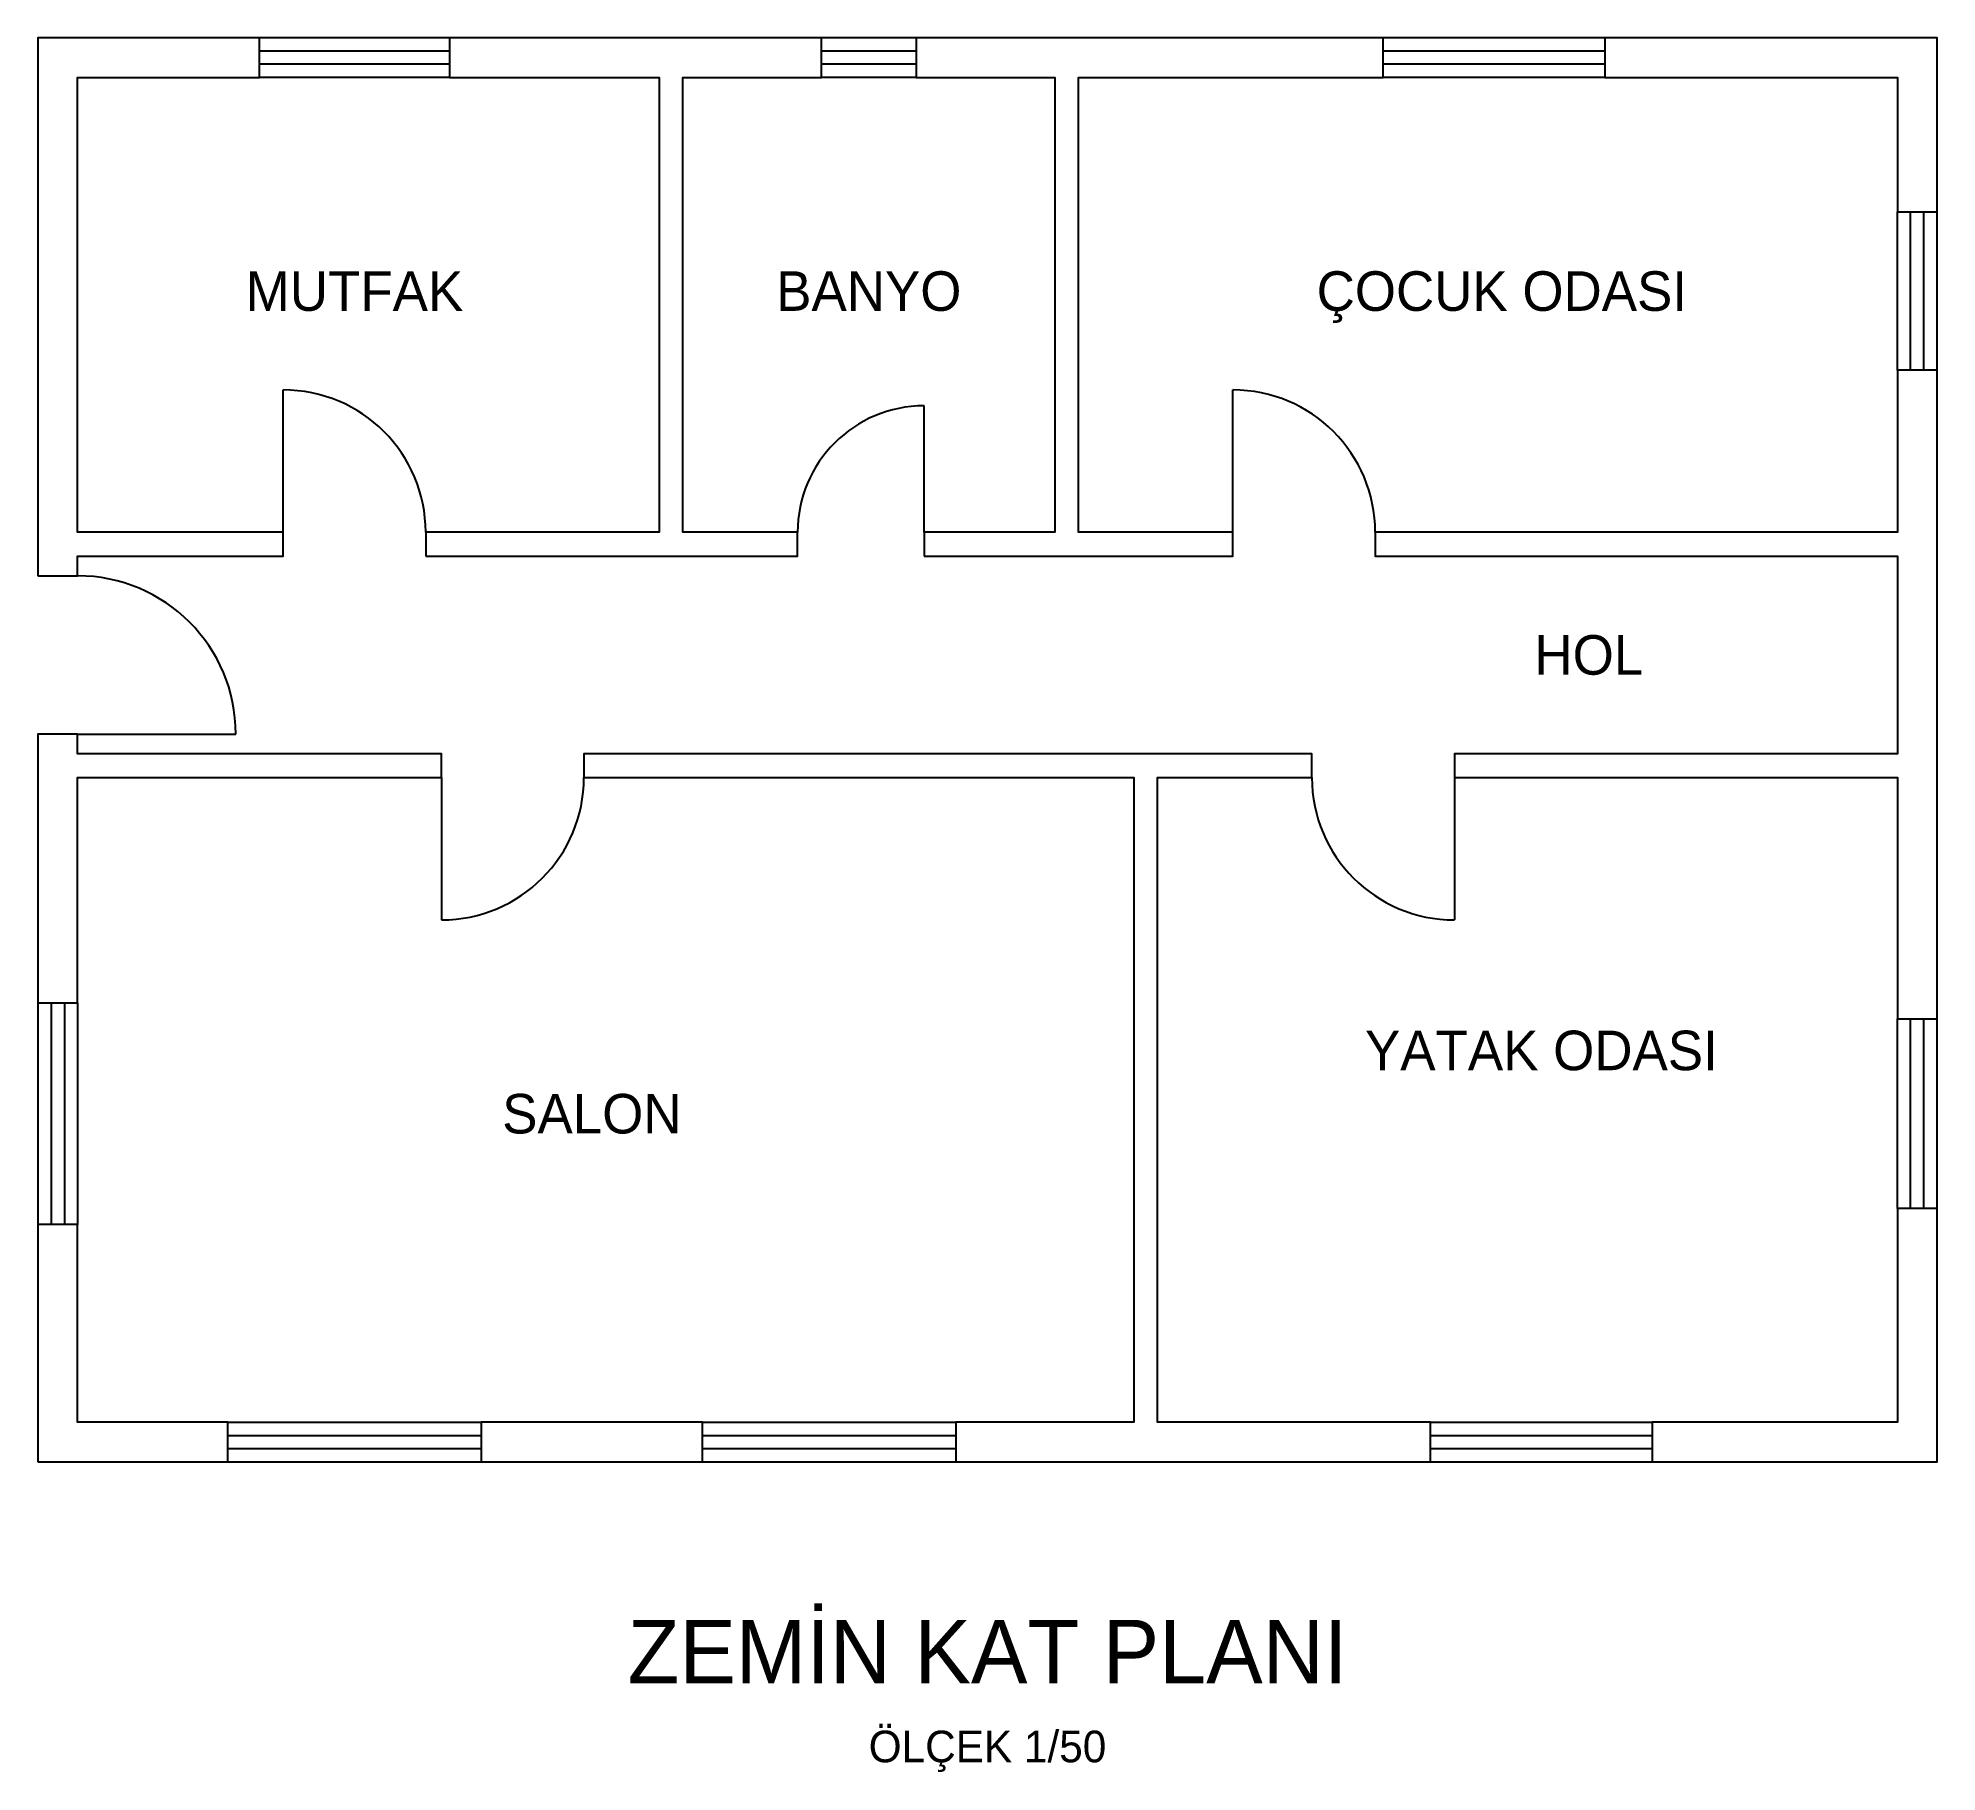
# Model space of a CAD drawing. Header units: centimetres. Extents: x 1000 to 2200, y 804 to 1900.
import ezdxf
from ezdxf.enums import TextEntityAlignment as Align

# ---------------------------------------------------------------- set-up
doc = ezdxf.new("R2010")
doc.units = ezdxf.units.CM
doc.header["$LTSCALE"] = 20
for name, color, linetype in [('DUVAR', 7, 'Continuous'), ('KAPI', 2, 'Continuous'), ('PENCERE', 4, 'Continuous'), ('YAZI', 7, 'Continuous')]:
    doc.layers.add(name, color=color, linetype=linetype)

msp = doc.modelspace()

# ---------------------------------------------------------------- linework, layer by layer
at = {"layer": 'DUVAR'}
for points in [[(1000, 1560), (1025, 1560), (1025, 1572.5), (1155, 1572.5), (1155, 1587.5), (1025, 1587.5), (1025, 1875), (1140, 1875), (1140, 1900), (1000, 1900)], [(1245, 1572.5), (1480, 1572.5), (1480, 1587.5), (1407.5, 1587.5), (1407.5, 1875), (1495, 1875), (1495, 1900), (1260, 1900), (1260, 1875), (1392.5, 1875), (1392.5, 1587.5), (1245, 1587.5)], [(1560, 1572.5), (1755, 1572.5), (1755, 1587.5), (1657.5, 1587.5), (1657.5, 1875), (1850, 1875), (1850, 1900), (1555, 1900), (1555, 1875), (1642.5, 1875), (1642.5, 1587.5), (1560, 1587.5)], [(2175, 1790), (2200, 1790), (2200, 1900), (1990, 1900), (1990, 1875), (2175, 1875)], [(2175, 1280), (2200, 1280), (2200, 1690), (2175, 1690), (2175, 1587.5), (1845, 1587.5), (1845, 1572.5), (2175, 1572.5), (2175, 1447.5), (1895, 1447.5), (1895, 1432.5), (2175, 1432.5)], [(1000, 1290), (1025, 1290), (1025, 1432.5), (1255, 1432.5), (1255, 1447.5), (1025, 1447.5), (1025, 1460), (1000, 1460)], [(1580, 1000), (1880, 1000), (1880, 1025), (1707.5, 1025), (1707.5, 1432.5), (1805, 1432.5), (1805, 1447.5), (1345, 1447.5), (1345, 1432.5), (1692.5, 1432.5), (1692.5, 1025), (1580, 1025)], [(2020, 1000), (2200, 1000), (2200, 1160), (2175, 1160), (2175, 1025), (2020, 1025)], [(1000, 1000), (1120, 1000), (1120, 1025), (1025, 1025), (1025, 1150), (1000, 1150)], [(1280, 1000), (1420, 1000), (1420, 1025), (1280, 1025)]]:
    msp.add_lwpolyline(points, close=True, dxfattribs=at)
at = {"layer": 'KAPI'}
for p, q in [((1155, 1587.5), (1155, 1677.5)), ((1755, 1587.5), (1755, 1677.5)), ((1560, 1587.5), (1560, 1667.5)), ((1025, 1460), (1125, 1460)), ((1255, 1432.5), (1255, 1342.5)), ((1895, 1432.5), (1895, 1342.5))]:
    msp.add_line(p, q, dxfattribs=at)
for centre, radius, start, end in [((1155, 1587.5), 90, 0, 90), ((1755, 1587.5), 90, 0, 90), ((1560, 1587.5), 80, 90, 180), ((1025, 1460), 100, 0, 90), ((1255, 1432.5), 90, 270, 0), ((1895, 1432.5), 90, 180, 270)]:
    msp.add_arc(centre, radius, start, end, dxfattribs=at)
at = {"layer": 'PENCERE'}
for p, q in [((1260, 1900), (1140, 1900)), ((1555, 1900), (1495, 1900)), ((1990, 1900), (1850, 1900)), ((1260, 1891.666667), (1140, 1891.666667)), ((1555, 1891.666667), (1495, 1891.666667)), ((1990, 1891.666667), (1850, 1891.666667)), ((1260, 1883.333333), (1140, 1883.333333)), ((1260, 1875), (1140, 1875)), ((1555, 1883.333333), (1495, 1883.333333)), ((1555, 1875), (1495, 1875)), ((1990, 1883.333333), (1850, 1883.333333)), ((1990, 1875), (1850, 1875)), ((2175, 1690), (2175, 1790)), ((2183.333333, 1690), (2183.333333, 1790)), ((2191.666667, 1690), (2191.666667, 1790)), ((2200, 1690), (2200, 1790)), ((1000, 1290), (1000, 1150)), ((1008.333333, 1290), (1008.333333, 1150)), ((1016.666667, 1290), (1016.666667, 1150)), ((1025, 1290), (1025, 1150)), ((2175, 1160), (2175, 1280)), ((2183.333333, 1160), (2183.333333, 1280)), ((2191.666667, 1160), (2191.666667, 1280)), ((2200, 1160), (2200, 1280)), ((1120, 1025), (1280, 1025)), ((1420, 1025), (1580, 1025)), ((1880, 1025), (2020, 1025)), ((1120, 1016.666667), (1280, 1016.666667)), ((1120, 1008.333333), (1280, 1008.333333)), ((1420, 1016.666667), (1580, 1016.666667)), ((1420, 1008.333333), (1580, 1008.333333)), ((1880, 1016.666667), (2020, 1016.666667)), ((1880, 1008.333333), (2020, 1008.333333)), ((1120, 1000), (1280, 1000)), ((1420, 1000), (1580, 1000)), ((1880, 1000), (2020, 1000))]:
    msp.add_line(p, q, dxfattribs=at)

# ---------------------------------------------------------------- texts
at = {"layer": 'YAZI'}
for s, height, p in [('MUTFAK', 25, (1200, 1740)), ('BANYO', 25, (1525, 1740)), ('ÇOCUK ODASI', 25, (1925, 1740)), ('HOL', 25, (1980, 1510)), ('YATAK ODASI', 25, (1950, 1260)), ('SALON', 25, (1350, 1220)), ('ZEMİN KAT PLANI', 40, (1600, 880)), ('ÖLÇEK 1/50', 20, (1600, 820))]:
    msp.add_text(s, height=height, dxfattribs=at).set_placement(p, align=Align.MIDDLE_CENTER)

doc.saveas('drawing.dxf')
